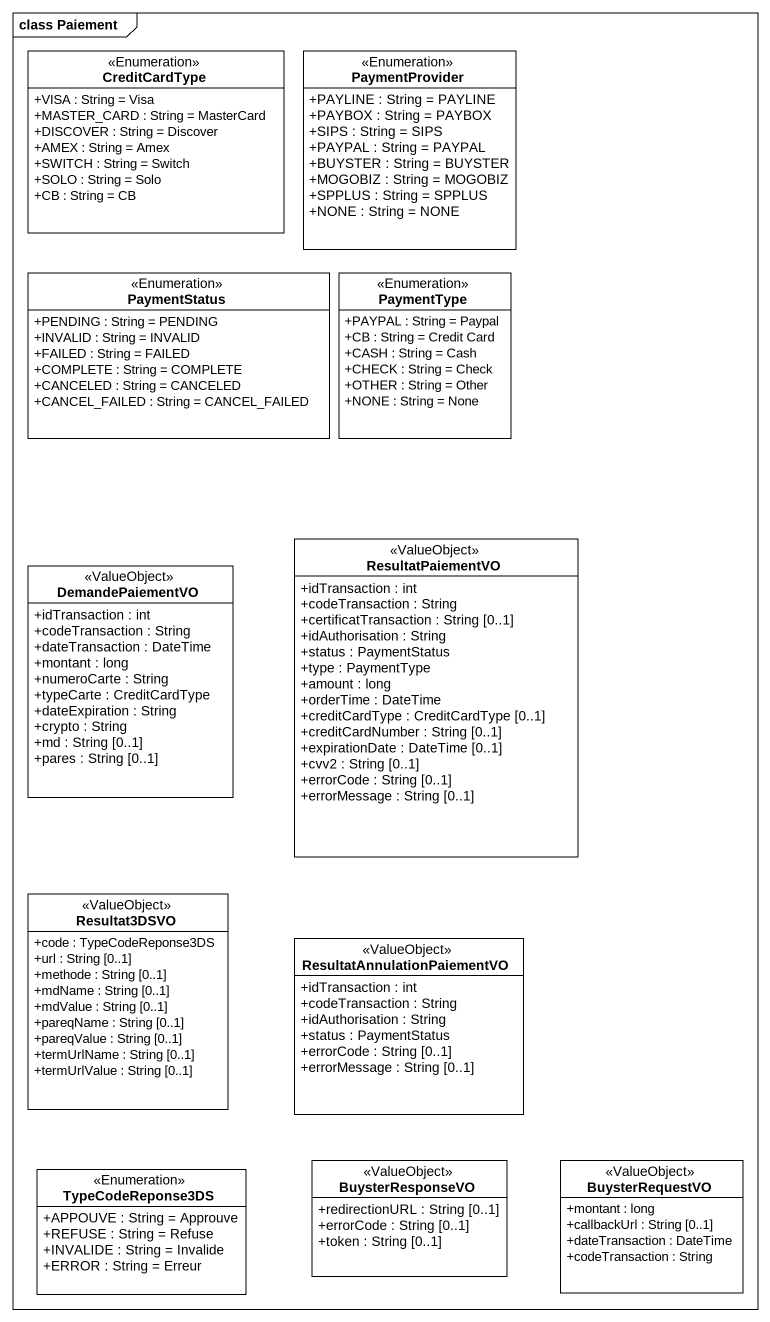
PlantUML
@startuml
mainframe class Paiement
hide circle
hide empty members
skinparam classAttributeIconSize 0
class CreditCardType <<Enumeration>> {
  +VISA : String = Visa
  +MASTER_CARD : String = MasterCard
  +DISCOVER : String = Discover
  +AMEX : String = Amex
  +SWITCH : String = Switch
  +SOLO : String = Solo
  +CB : String = CB
}
class PaymentProvider <<Enumeration>> {
  +PAYLINE : String = PAYLINE
  +PAYBOX : String = PAYBOX
  +SIPS : String = SIPS
  +PAYPAL : String = PAYPAL
  +BUYSTER : String = BUYSTER
  +MOGOBIZ : String = MOGOBIZ
  +SPPLUS : String = SPPLUS
  +NONE : String = NONE
}
class PaymentStatus <<Enumeration>> {
  +PENDING : String = PENDING
  +INVALID : String = INVALID
  +FAILED : String = FAILED
  +COMPLETE : String = COMPLETE
  +CANCELED : String = CANCELED
  +CANCEL_FAILED : String = CANCEL_FAILED
}
class PaymentType <<Enumeration>> {
  +PAYPAL : String = Paypal
  +CB : String = Credit Card
  +CASH : String = Cash
  +CHECK : String = Check
  +OTHER : String = Other
  +NONE : String = None
}
class ResultatPaiementVO <<ValueObject>> {
  +idTransaction : int
  +codeTransaction : String
  +certificatTransaction : String [0..1]
  +idAuthorisation : String
  +status : PaymentStatus
  +type : PaymentType
  +amount : long
  +orderTime : DateTime
  +creditCardType : CreditCardType [0..1]
  +creditCardNumber : String [0..1]
  +expirationDate : DateTime [0..1]
  +cvv2 : String [0..1]
  +errorCode : String [0..1]
  +errorMessage : String [0..1]
}
class DemandePaiementVO <<ValueObject>> {
  +idTransaction : int
  +codeTransaction : String
  +dateTransaction : DateTime
  +montant : long
  +numeroCarte : String
  +typeCarte : CreditCardType
  +dateExpiration : String
  +crypto : String
  +md : String [0..1]
  +pares : String [0..1]
}
class Resultat3DSVO <<ValueObject>> {
  +code : TypeCodeReponse3DS
  +url : String [0..1]
  +methode : String [0..1]
  +mdName : String [0..1]
  +mdValue : String [0..1]
  +pareqName : String [0..1]
  +pareqValue : String [0..1]
  +termUrlName : String [0..1]
  +termUrlValue : String [0..1]
}
class ResultatAnnulationPaiementVO <<ValueObject>> {
  +idTransaction : int
  +codeTransaction : String
  +idAuthorisation : String
  +status : PaymentStatus
  +errorCode : String [0..1]
  +errorMessage : String [0..1]
}
class TypeCodeReponse3DS <<Enumeration>> {
  +APPOUVE : String = Approuve
  +REFUSE : String = Refuse
  +INVALIDE : String = Invalide
  +ERROR : String = Erreur
}
class BuysterResponseVO <<ValueObject>> {
  +redirectionURL : String [0..1]
  +errorCode : String [0..1]
  +token : String [0..1]
}
class BuysterRequestVO <<ValueObject>> {
  +montant : long
  +callbackUrl : String [0..1]
  +dateTransaction : DateTime
  +codeTransaction : String
}
@enduml
